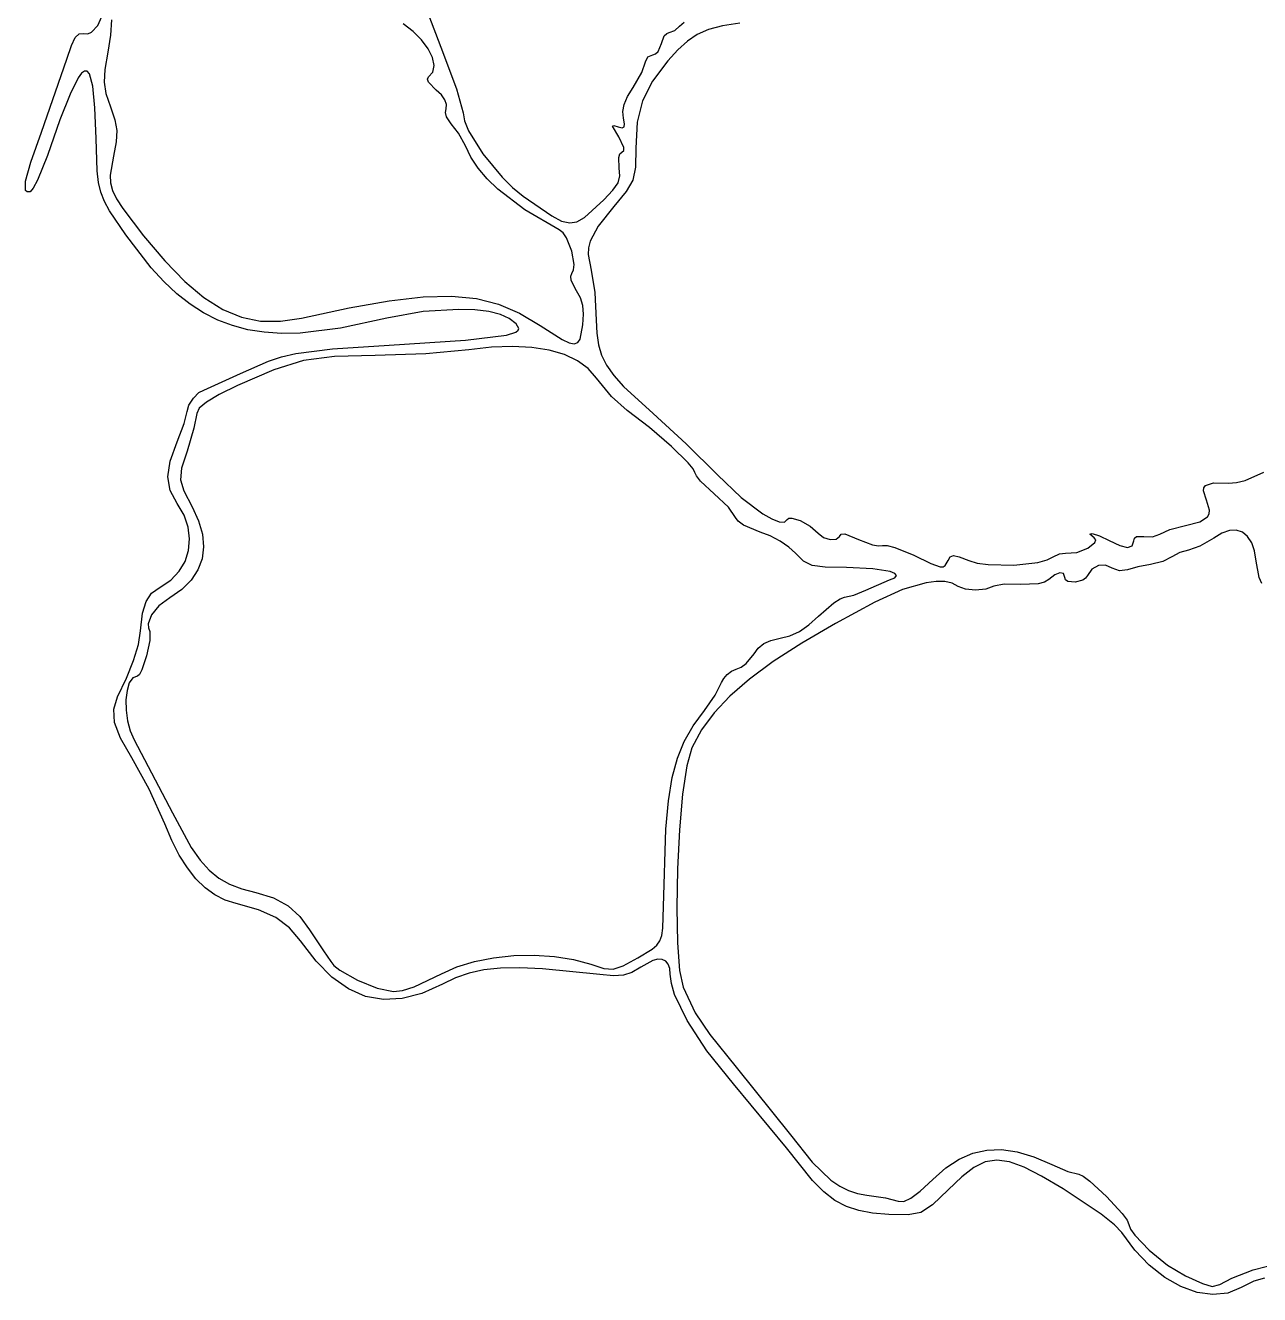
# Model space of a CAD drawing. Extents: x 56 to 1033, y 17 to 979.
# Drawn here: x 99.8 to 247.3, y 153.7 to 305.3 of the extents above; entities that cross this region are included whole.
import ezdxf

# ---------------------------------------------------------------- set-up
doc = ezdxf.new("R2010")
doc.units = 0

msp = doc.modelspace()

# ---------------------------------------------------------------- linework, layer by layer
at = {"layer": 'Layer 1'}
for p, q in [((108.515817, 305.260404), (108.978027, 306.345821)), ((148.007451, 306.557179), (149.48438, 302.67554)), ((107.73751, 304.48031), (108.515817, 305.260404)), ((110.151603, 305.937989), (110.034181, 304.126687)), ((146.16578, 304.57819), (144.973378, 305.47458)), ((177.445957, 304.668054), (178.00324, 305.20956)), ((178.00324, 305.20956), (178.562142, 305.679931)), ((181.474002, 304.806215), (180.117582, 304.216752)), ((183.128586, 305.23491), (181.474002, 304.806215)), ((185.203458, 305.544133), (183.128586, 305.23491)), ((105.341672, 302.878958), (105.815977, 303.85031)), ((105.815977, 303.85031), (106.292762, 304.290925)), ((106.292762, 304.290925), (106.84382, 304.30739)), ((106.84382, 304.30739), (107.292543, 304.299087)), ((107.292543, 304.299087), (107.73751, 304.48031)), ((110.034181, 304.126687), (109.70176, 302.10521)), ((147.173731, 303.568226), (146.16578, 304.57819)), ((147.956269, 302.510806), (147.173731, 303.568226)), ((175.82545, 303.11739), (176.181026, 304.053477)), ((176.181026, 304.053477), (176.462432, 304.338243)), ((176.462432, 304.338243), (176.77154, 304.44283)), ((176.77154, 304.44283), (177.445957, 304.668054)), ((178.937201, 303.425224), (177.810735, 302.390336)), ((180.117582, 304.216752), (178.937201, 303.425224)), ((104.79805, 301.27028), (105.341672, 302.878958)), ((109.70176, 302.10521), (109.33875, 300.025573)), ((148.472428, 301.472049), (147.956269, 302.510806)), ((149.48438, 302.67554), (151.365056, 297.701456)), ((174.199446, 301.540086), (174.79456, 301.79196)), ((174.79456, 301.79196), (175.1366, 301.896546)), ((175.1366, 301.896546), (175.444979, 302.181308)), ((175.444979, 302.181308), (175.82545, 303.11739)), ((177.810735, 302.390336), (176.61606, 301.07079)), ((101.75616, 292.54015), (104.79805, 301.27028)), ((148.681246, 300.518072), (148.472428, 301.472049)), ((148.541758, 299.714993), (148.681246, 300.518072)), ((173.510039, 299.677758), (173.95192, 300.93449)), ((173.95192, 300.93449), (174.199446, 301.540086)), ((176.61606, 301.07079), (174.762119, 298.632533)), ((106.1596, 299.036571), (105.181988, 297.09471)), ((106.56614, 299.578642), (106.1596, 299.036571)), ((106.921795, 299.836189), (106.56614, 299.578642)), ((107.229535, 299.810247), (106.921795, 299.836189)), ((107.492331, 299.501855), (107.229535, 299.810247)), ((107.894967, 298.04186), (107.492331, 299.501855)), ((109.33875, 300.025573), (109.256938, 298.516646)), ((147.880308, 298.889174), (148.013, 299.12893)), ((148.000945, 298.523701), (147.880308, 298.889174)), ((148.013, 299.12893), (148.541758, 299.714993)), ((172.44766, 297.86037), (173.510039, 299.677758)), ((108.15346, 295.464498), (107.894967, 298.04186)), ((109.256938, 298.516646), (109.475916, 297.170734)), ((109.475916, 297.170734), (110.01528, 295.58014)), ((148.91751, 297.56226), (148.000945, 298.523701)), ((149.547288, 296.982815), (148.91751, 297.56226)), ((151.365056, 297.701456), (152.15044, 294.84193)), ((171.795365, 296.784287), (172.44766, 297.86037)), ((174.762119, 298.632533), (173.580749, 296.290085)), ((105.181988, 297.09471), (103.965201, 294.002314)), ((149.958469, 296.411486), (149.547288, 296.982815)), ((150.145322, 295.858992), (149.958469, 296.411486)), ((150.10212, 295.33605), (150.145322, 295.858992)), ((171.228993, 294.991216), (171.391725, 295.836074)), ((171.391725, 295.836074), (171.795365, 296.784287)), ((173.580749, 296.290085), (172.956552, 293.730114)), ((108.29157, 291.77806), (108.15346, 295.464498)), ((110.01528, 295.58014), (110.543699, 294.025177)), ((150.046247, 294.870849), (150.10212, 295.33605)), ((150.140455, 294.376949), (150.046247, 294.870849)), ((150.70433, 293.52764), (150.140455, 294.376949)), ((152.15044, 294.84193), (152.324308, 293.873626)), ((171.29942, 294.2252), (171.228993, 294.991216)), ((171.43633, 293.531629), (171.29942, 294.2252)), ((103.965201, 294.002314), (102.48548, 289.75109)), ((110.543699, 294.025177), (110.765995, 292.742952)), ((110.765995, 292.742952), (110.702211, 291.40164)), ((151.589736, 292.436472), (150.70433, 293.52764)), ((152.324308, 293.873626), (152.805637, 292.687751)), ((152.805637, 292.687751), (154.489539, 289.941655)), ((170.00444, 293.249269), (170.164725, 293.344554)), ((170.72797, 291.96501), (170.00444, 293.249269)), ((170.164725, 293.344554), (170.66757, 293.18577)), ((170.66757, 293.18577), (171.146777, 293.05529)), ((171.146777, 293.05529), (171.39424, 293.156118)), ((171.39424, 293.156118), (171.43633, 293.531629)), ((172.956552, 293.730114), (172.77413, 290.63929)), ((100.484848, 288.960537), (101.75616, 292.54015)), ((108.433983, 287.908418), (108.29157, 291.77806)), ((110.702211, 291.40164), (110.37239, 289.66941)), ((152.41119, 290.89802), (151.589736, 292.436472)), ((171.342559, 290.716441), (170.72797, 291.96501)), ((102.48548, 289.75109), (101.314452, 286.795494)), ((110.37239, 289.66941), (109.987702, 287.392917)), ((153.076863, 289.559408), (152.41119, 290.89802)), ((154.489539, 289.941655), (156.799861, 287.160377)), ((170.739205, 289.522476), (170.877958, 289.935141)), ((170.877958, 289.935141), (171.11987, 290.1463)), ((171.11987, 290.1463), (171.336523, 290.343532)), ((171.336523, 290.343532), (171.342559, 290.716441)), ((172.77413, 290.63929), (172.720999, 288.355154)), ((99.860135, 286.696376), (100.484848, 288.960537)), ((153.943475, 288.253733), (153.076863, 289.559408)), ((155.015623, 286.976883), (153.943475, 288.253733)), ((170.79837, 288.25282), (170.739205, 289.522476)), ((170.879678, 287.322249), (170.79837, 288.25282)), ((172.720999, 288.355154), (172.414785, 286.820708)), ((99.849975, 285.57686), (99.860135, 286.696376)), ((101.314452, 286.795494), (100.799676, 285.84355)), ((108.595606, 286.532122), (108.433983, 287.908418)), ((109.987702, 287.392917), (110.025052, 286.472005)), ((156.297908, 285.724746), (155.015623, 286.976883)), ((156.799861, 287.160377), (158.064216, 285.930523)), ((170.653029, 286.492128), (170.879678, 287.322249)), ((172.414785, 286.820708), (171.635253, 285.445654)), ((100.065337, 285.392966), (99.849975, 285.57686)), ((100.42232, 285.43118), (100.065337, 285.392966)), ((100.799676, 285.84355), (100.42232, 285.43118)), ((108.868594, 285.362418), (108.595606, 286.532122)), ((109.291262, 284.274987), (108.868594, 285.362418)), ((110.025052, 286.472005), (110.264448, 285.567101)), ((110.264448, 285.567101), (110.742577, 284.581545)), ((159.511282, 283.278171), (156.297908, 285.724746)), ((158.064216, 285.930523), (159.33432, 284.90065)), ((168.943, 284.4511), (170.035208, 285.591922)), ((170.035208, 285.591922), (170.653029, 286.492128)), ((171.635253, 285.445654), (170.16217, 283.6397)), ((109.901927, 283.145513), (109.291262, 284.274987)), ((110.742577, 284.581545), (111.496127, 283.418675)), ((159.33432, 284.90065), (162.751197, 282.52773)), ((166.63071, 282.346193), (168.94295, 284.45106)), ((170.16217, 283.6397), (168.289705, 281.29447)), ((168.94295, 284.45106), (168.943, 284.4511)), ((111.84051, 280.26316), (109.901927, 283.145513)), ((111.496127, 283.418675), (113.97624, 280.17435)), ((163.62039, 280.88112), (159.511282, 283.278171)), ((162.751197, 282.52773), (163.916955, 281.919919)), ((165.741111, 281.834557), (166.63071, 282.346193)), ((164.078731, 280.50293), (163.62039, 280.88112)), ((163.916955, 281.919919), (164.87506, 281.690664)), ((164.499617, 279.905759), (164.078731, 280.50293)), ((164.87506, 281.690664), (165.741111, 281.834557)), ((168.289705, 281.29447), (167.313272, 279.530698)), ((114.882559, 276.331637), (111.84051, 280.26316)), ((113.97624, 280.17435), (116.502139, 277.158812)), ((165.148909, 278.334695), (164.499617, 279.905759)), ((167.313272, 279.530698), (167.113203, 278.733428)), ((165.408033, 276.728374), (165.148909, 278.334695)), ((167.113203, 278.733428), (167.079704, 277.921407)), ((167.079704, 277.921407), (167.43583, 276.03962)), ((116.405628, 274.682459), (114.882559, 276.331637)), ((116.502139, 277.158812), (118.888195, 274.701195)), ((165.11676, 275.64724), (165.341211, 276.087131)), ((165.341211, 276.087131), (165.408033, 276.728374)), ((167.43583, 276.03962), (167.874026, 273.374503)), ((117.948471, 273.238462), (116.405628, 274.682459)), ((118.888195, 274.701195), (121.180344, 272.777527)), ((164.997062, 275.323732), (165.11676, 275.64724)), ((165.06063, 274.83347), (164.997062, 275.323732)), ((165.67461, 273.58545), (165.06063, 274.83347)), ((119.524894, 271.995241), (117.948471, 273.238462)), ((147.358536, 272.864364), (150.776603, 272.956456)), ((150.776603, 272.956456), (153.734212, 272.664232)), ((166.151936, 272.737011), (165.67461, 273.58545)), ((167.874026, 273.374503), (168.05819, 270.09731)), ((121.148706, 270.94839), (119.524894, 271.995241)), ((121.180344, 272.777527), (123.424523, 271.363832)), ((132.84024, 270.32933), (138.540489, 271.546087)), ((138.540489, 271.546087), (143.329876, 272.39267)), ((143.329876, 272.39267), (147.358536, 272.864364)), ((153.734212, 272.664232), (156.381498, 271.982977)), ((156.381498, 271.982977), (158.868596, 270.907978)), ((166.433035, 271.823841), (166.151936, 272.737011)), ((166.530369, 270.780053), (166.433035, 271.823841)), ((122.833712, 270.093504), (121.148706, 270.94839)), ((124.593722, 269.426176), (122.833712, 270.093504)), ((123.424523, 271.363832), (125.666665, 270.436139)), ((125.666665, 270.436139), (127.952708, 269.970473)), ((127.952708, 269.970473), (130.328588, 269.942862)), ((130.328588, 269.942862), (132.84024, 270.32933)), ((143.03081, 270.31098), (137.502066, 269.114221)), ((147.366504, 271.10756), (143.03081, 270.31098)), ((151.616006, 271.370518), (147.366504, 271.10756)), ((153.535168, 271.302045), (151.616006, 271.370518)), ((155.224861, 271.100356), (153.535168, 271.302045)), ((156.615777, 270.765513), (155.224861, 271.100356)), ((157.63861, 270.29758), (156.615777, 270.765513)), ((158.496542, 269.641069), (157.63861, 270.29758)), ((158.868596, 270.907978), (161.34564, 269.43452)), ((166.4564, 269.53976), (166.530369, 270.780053)), ((168.05819, 270.09731), (168.111663, 268.519048)), ((126.442543, 268.942001), (124.593722, 269.426176)), ((128.393982, 268.636574), (126.442543, 268.942001)), ((130.461846, 268.505488), (128.393982, 268.636574)), ((132.659943, 268.544337), (130.461846, 268.505488)), ((137.502066, 269.114221), (132.659943, 268.544337)), ((157.329685, 268.288083), (158.441853, 268.658687)), ((158.441853, 268.658687), (158.708024, 268.869942)), ((158.797547, 269.102227), (158.496542, 269.641069)), ((158.708024, 268.869942), (158.797547, 269.102227)), ((161.34564, 269.43452), (163.959967, 267.786825)), ((166.133, 267.831427), (166.45609, 269.53941)), ((166.45609, 269.53941), (166.4564, 269.53976)), ((168.111663, 268.519048), (168.299791, 267.144533)), ((136.534986, 266.646248), (143.32081, 267.08767)), ((143.32081, 267.08767), (152.436835, 267.676209)), ((152.436835, 267.676209), (157.329685, 268.288083)), ((155.542363, 266.852989), (152.83537, 266.53683)), ((158.051943, 266.951275), (155.542363, 266.852989)), ((160.348612, 266.835118), (158.051943, 266.951275)), ((162.416873, 266.507951), (160.348612, 266.835118)), ((163.959967, 267.786825), (164.813517, 267.379006)), ((164.813517, 267.379006), (165.428356, 267.249846)), ((165.428356, 267.249846), (165.852259, 267.400327)), ((165.852259, 267.400327), (166.133, 267.831427)), ((168.299791, 267.144533), (168.668637, 265.89782)), ((128.894596, 265.192512), (130.453711, 265.701596)), ((130.453711, 265.701596), (132.142701, 266.09377)), ((132.142701, 266.09377), (136.534986, 266.646248)), ((136.762442, 265.740704), (133.0568, 265.247165)), ((141.62127, 265.85462), (136.762442, 265.740704)), ((147.681665, 266.053416), (141.62127, 265.85462)), ((152.83537, 266.53683), (147.681665, 266.053416)), ((164.241226, 265.973205), (162.416873, 266.507951)), ((165.806176, 265.234312), (164.241226, 265.973205)), ((168.668637, 265.89782), (169.264267, 264.702965)), ((129.529567, 264.162063), (125.20597, 262.27346)), ((125.54131, 263.70475), (128.894596, 265.192512)), ((133.0568, 265.247165), (129.529567, 264.162063)), ((167.096223, 264.294703), (165.806176, 265.234312)), ((168.09587, 263.15781), (167.096223, 264.294703)), ((169.264267, 264.702965), (170.132745, 263.484022)), ((121.17262, 261.73493), (125.54131, 263.70475)), ((169.883705, 260.982928), (168.09587, 263.15781)), ((170.132745, 263.484022), (171.320133, 262.165045)), ((119.388657, 259.931237), (119.92263, 260.77164)), ((119.92263, 260.77164), (120.580563, 261.453695)), ((120.580563, 261.453695), (121.17262, 261.73493)), ((123.017326, 261.188933), (121.502825, 260.292686)), ((125.20597, 262.27346), (123.017326, 261.188933)), ((171.74471, 259.29661), (169.883705, 260.982928)), ((171.320133, 262.165045), (174.8359, 258.92321)), ((119.16848, 259.17496), (119.388657, 259.931237)), ((120.621294, 259.556679), (120.33156, 258.95287)), ((121.502825, 260.292686), (120.621294, 259.556679)), ((174.429107, 257.248875), (171.74471, 259.29661)), ((117.99034, 255.54959), (118.822406, 257.748304)), ((118.822406, 257.748304), (119.16848, 259.17496)), ((120.33156, 258.95287), (119.981254, 257.198081)), ((174.8359, 258.92321), (178.793567, 255.298351)), ((119.981254, 257.198081), (119.16069, 254.44934)), ((177.050862, 254.986725), (174.429107, 257.248875)), ((117.152981, 253.227884), (117.99034, 255.54959)), ((179.042307, 253.029255), (177.050862, 254.986725)), ((178.793567, 255.298351), (182.51827, 251.6153)), ((116.874495, 251.348144), (117.152981, 253.227884)), ((119.16069, 254.44934), (118.519646, 252.400886)), ((118.519646, 252.400886), (118.368836, 251.023961)), ((179.624265, 252.326992), (179.042307, 253.029255)), ((179.83577, 251.89556), (179.624265, 252.326992)), ((180.020304, 251.474459), (179.83577, 251.89556)), ((245.577458, 250.934158), (247.787221, 251.922544)), ((117.154932, 249.726552), (116.874495, 251.348144)), ((118.368836, 251.023961), (118.764846, 249.693868)), ((180.517239, 250.851713), (180.020304, 251.474459)), ((182.1452, 249.33706), (180.517239, 250.851713)), ((182.51827, 251.6153), (185.372113, 248.913794)), ((240.647384, 250.069451), (240.854424, 250.348044)), ((240.854424, 250.348044), (241.808742, 250.634923)), ((241.808742, 250.634923), (243.56662, 250.62683)), ((243.56662, 250.62683), (244.523658, 250.681829)), ((244.523658, 250.681829), (245.577458, 250.934158)), ((117.99434, 248.17929), (117.154932, 249.726552)), ((118.764846, 249.693868), (119.76426, 247.78591)), ((183.846687, 247.743876), (182.1452, 249.33706)), ((185.372113, 248.913794), (187.958997, 246.963468)), ((240.603776, 249.68767), (240.647384, 250.069451)), ((240.95691, 248.57528), (240.603776, 249.68767)), ((118.800615, 246.791174), (117.99434, 248.17929)), ((119.76426, 247.78591), (120.539475, 246.115078)), ((184.7048, 246.51118), (183.846687, 247.743876)), ((241.31664, 247.397294), (240.95691, 248.57528)), ((241.276528, 246.946307), (241.31664, 247.397294)), ((119.288843, 245.369512), (118.800615, 246.791174)), ((120.539475, 246.115078), (120.994426, 244.518407)), ((185.01162, 246.064233), (184.7048, 246.51118)), ((185.658414, 245.589687), (185.01162, 246.064233)), ((187.958997, 246.963468), (189.038011, 246.343371)), ((189.038011, 246.343371), (189.913103, 245.999117)), ((189.913103, 245.999117), (190.538545, 245.960057)), ((190.538545, 245.960057), (190.86861, 246.25554)), ((190.86861, 246.25554), (191.052998, 246.424585)), ((191.052998, 246.424585), (191.402497, 246.449183)), ((191.402497, 246.449183), (192.425639, 246.140618)), ((192.425639, 246.140618), (193.595651, 245.481003)), ((238.45674, 245.56669), (240.150444, 245.993946)), ((240.150444, 245.993946), (241.075781, 246.570499)), ((241.075781, 246.570499), (241.276528, 246.946307)), ((119.466496, 243.950956), (119.288843, 245.369512)), ((120.994426, 244.518407), (121.130933, 243.003332)), ((187.65104, 244.7496), (185.658414, 245.589687)), ((188.825452, 244.308076), (187.65104, 244.7496)), ((190.004102, 243.69383), (188.825452, 244.308076)), ((193.595651, 245.481003), (194.57015, 244.6215)), ((194.57015, 244.6215), (195.212337, 244.136556)), ((195.212337, 244.136556), (195.996247, 243.88944)), ((196.699432, 243.913509), (197.09944, 244.24212)), ((197.09944, 244.24212), (197.325095, 244.508058)), ((197.325095, 244.508058), (197.755914, 244.541116)), ((197.755914, 244.541116), (199.37319, 243.88666)), ((227.002696, 244.538863), (227.304755, 244.603628)), ((227.5388, 244.08685), (227.002696, 244.538863)), ((227.304755, 244.603628), (228.170634, 244.330168)), ((228.170634, 244.330168), (229.32599, 243.76751)), ((232.347866, 244.048925), (232.573751, 244.249361)), ((232.573751, 244.249361), (233.45271, 244.23157)), ((233.45271, 244.23157), (234.502379, 244.19126)), ((234.502379, 244.19126), (235.36721, 244.52853)), ((235.36721, 244.52853), (236.57722, 245.083419)), ((236.57722, 245.083419), (238.45674, 245.56669)), ((242.784763, 244.647357), (241.81747, 244.05869)), ((243.689558, 244.951008), (242.784763, 244.647357)), ((244.515376, 244.978645), (243.689558, 244.951008)), ((245.245736, 244.73927), (244.515376, 244.978645)), ((245.86416, 244.241883), (245.245736, 244.73927)), ((246.354166, 243.495487), (245.86416, 244.241883)), ((119.341046, 242.572163), (119.466496, 243.950956)), ((121.130933, 243.003332), (120.950819, 241.577291)), ((191.061061, 242.981567), (190.004102, 243.69383)), ((191.8704, 242.24599), (191.061061, 242.981567)), ((195.996247, 243.88944), (196.699432, 243.913509)), ((199.37319, 243.88666), (201.054842, 243.23386)), ((201.054842, 243.23386), (201.762319, 243.109156)), ((201.762319, 243.109156), (202.25483, 243.15109)), ((202.25483, 243.15109), (202.816244, 243.16026)), ((202.816244, 243.16026), (203.71135, 242.946436)), ((203.71135, 242.946436), (206.00979, 242.00073)), ((225.451988, 242.331472), (226.772304, 242.840099)), ((226.772304, 242.840099), (227.623125, 243.509441)), ((227.726959, 243.825428), (227.5388, 244.08685)), ((227.623125, 243.509441), (227.726959, 243.825428)), ((229.32599, 243.76751), (230.58382, 243.155927)), ((230.58382, 243.155927), (231.507681, 242.942589)), ((231.507681, 242.942589), (232.07705, 243.127836)), ((232.07705, 243.127836), (232.2714, 243.71201)), ((232.2714, 243.71201), (232.347866, 244.048925)), ((238.81918, 242.60585), (237.762109, 242.341454)), ((240.17329, 243.067468), (238.81918, 242.60585)), ((241.81747, 244.05869), (240.17329, 243.067468)), ((246.699276, 242.509082), (246.354166, 243.495487)), ((118.210727, 240.08048), (118.919966, 241.269786)), ((118.919966, 241.269786), (119.341046, 242.572163)), ((120.950819, 241.577291), (120.455905, 240.247722)), ((192.826382, 241.295513), (191.8704, 242.24599)), ((193.847236, 240.779729), (192.826382, 241.295513)), ((206.00979, 242.00073), (208.012094, 241.018715)), ((209.743565, 240.760346), (210.0919, 241.39162)), ((210.0919, 241.39162), (210.092, 241.39185)), ((210.092, 241.39185), (210.336728, 241.817066)), ((210.336728, 241.817066), (210.731597, 241.955666)), ((210.731597, 241.955666), (211.42155, 241.806209)), ((211.42155, 241.806209), (212.55153, 241.36725)), ((212.55153, 241.36725), (213.575066, 241.071193)), ((213.575066, 241.071193), (214.8842, 240.885531)), ((217.924874, 240.826003), (220.804776, 241.149878)), ((220.804776, 241.149878), (221.912945, 241.443471)), ((221.912945, 241.443471), (222.65513, 241.81837)), ((222.65513, 241.81837), (223.37345, 242.167233)), ((223.37345, 242.167233), (224.12783, 242.23621)), ((224.12783, 242.23621), (225.451988, 242.331472)), ((235.735927, 241.267159), (234.27937, 240.90546)), ((236.83211, 241.82454), (235.735927, 241.267159)), ((237.762109, 242.341454), (236.83211, 241.82454)), ((246.88301, 241.29167), (246.699276, 242.509082)), ((247.259619, 239.36146), (246.88301, 241.29167)), ((117.220801, 239.0409), (118.210727, 240.08048)), ((120.455905, 240.247722), (119.648012, 239.02206)), ((195.402572, 240.565323), (193.847236, 240.779729)), ((197.962, 240.51898), (195.402572, 240.565323)), ((201.075374, 240.38405), (197.962, 240.51898)), ((203.148014, 240.04433), (201.075374, 240.38405)), ((203.710021, 239.821609), (203.148014, 240.04433)), ((203.911001, 239.576413), (203.710021, 239.821609)), ((203.717339, 239.318315), (203.911001, 239.576413)), ((208.012094, 241.018715), (209.153491, 240.620649)), ((209.153491, 240.620649), (209.498095, 240.626163)), ((209.498095, 240.626163), (209.743565, 240.760346)), ((214.8842, 240.885531), (217.924874, 240.826003)), ((222.816095, 239.679972), (222.11563, 239.12426)), ((223.427572, 239.909916), (222.816095, 239.679972)), ((223.860291, 239.80348), (223.427572, 239.909916)), ((224.02448, 239.35005), (223.860291, 239.80348)), ((226.73938, 239.59905), (226.518676, 239.279826)), ((227.261274, 240.34928), (226.73938, 239.59905)), ((228.032955, 240.776418), (227.261274, 240.34928)), ((228.894981, 240.833231), (228.032955, 240.776418)), ((229.68791, 240.47249), (228.894981, 240.833231)), ((230.55861, 240.12973), (229.68791, 240.47249)), ((231.52777, 240.24522), (230.55861, 240.12973)), ((232.764385, 240.619834), (231.52777, 240.24522)), ((234.27937, 240.90546), (232.764385, 240.619834)), ((114.933952, 237.467311), (115.95766, 238.1877)), ((115.95766, 238.1877), (117.220801, 239.0409)), ((119.648012, 239.02206), (118.528964, 237.907744)), ((200.26606, 237.84705), (203.09542, 239.05689)), ((203.09542, 239.05689), (203.717339, 239.318315)), ((207.447271, 238.720859), (204.631114, 237.896119)), ((208.65004, 238.873378), (207.447271, 238.720859)), ((209.700458, 238.849754), (208.65004, 238.873378)), ((210.586921, 238.647802), (209.700458, 238.849754)), ((211.29782, 238.26534), (210.586921, 238.647802)), ((212.155447, 237.939115), (211.29782, 238.26534)), ((215.55701, 238.31264), (214.6022, 237.966284)), ((216.77163, 238.551295), (215.55701, 238.31264)), ((218.76052, 238.52481), (216.77163, 238.551295)), ((220.853252, 238.57663), (218.76052, 238.52481)), ((221.600023, 238.790572), (220.853252, 238.57663)), ((222.11563, 239.12426), (221.600023, 238.790572)), ((224.126272, 239.060399), (224.02448, 239.35005)), ((224.397721, 238.871735), (224.126272, 239.060399)), ((225.24603, 238.778693), (224.397721, 238.871735)), ((226.162289, 239.033579), (225.24603, 238.778693)), ((226.518676, 239.279826), (226.162289, 239.033579)), ((247.568963, 238.612623), (247.259619, 239.36146)), ((114.261475, 236.490964), (114.933952, 237.467311)), ((117.10058, 236.91221), (115.795642, 235.94099)), ((118.528964, 237.907744), (117.10058, 236.91221)), ((196.432752, 236.326351), (197.196324, 236.814314)), ((197.196324, 236.814314), (197.71625, 236.99353)), ((197.71625, 236.99353), (198.829114, 237.244246)), ((198.829114, 237.244246), (200.26606, 237.84705)), ((204.631114, 237.896119), (201.34484, 236.393)), ((213.362626, 237.840603), (212.155447, 237.939115)), ((214.6022, 237.966284), (213.362626, 237.840603)), ((113.61847, 232.98864), (113.852293, 235.063219)), ((113.852293, 235.063219), (114.261475, 236.490964)), ((115.795642, 235.94099), (114.917702, 234.870773)), ((194.58557, 234.72231), (196.432752, 236.326351)), ((201.34484, 236.393), (196.624099, 233.83644)), ((114.917702, 234.870773), (114.537391, 233.820583)), ((114.537391, 233.820583), (114.555919, 233.340196)), ((192.32149, 232.907229), (193.440435, 233.681132)), ((196.624099, 233.83644), (192.592585, 231.486055)), ((193.440435, 233.681132), (194.58557, 234.72231)), ((113.352697, 231.346059), (113.61847, 232.98864)), ((114.555919, 233.340196), (114.72534, 232.90945)), ((114.72534, 232.90945), (114.731554, 231.813113)), ((188.919377, 231.828458), (190.0239, 232.08124)), ((190.0239, 232.08124), (191.194167, 232.380599)), ((191.194167, 232.380599), (192.32149, 232.907229)), ((112.785556, 229.419716), (113.352697, 231.346059)), ((114.731554, 231.813113), (114.329494, 230.00614)), ((186.90893, 230.21295), (187.404969, 230.920142)), ((187.404969, 230.920142), (188.060759, 231.450035)), ((188.060759, 231.450035), (188.919377, 231.828458)), ((192.592585, 231.486055), (189.189227, 229.293301)), ((111.948012, 227.298833), (112.785556, 229.419716)), ((114.329494, 230.00614), (113.751001, 228.315507)), ((185.34841, 228.626551), (185.947904, 229.055697)), ((185.947904, 229.055697), (186.90893, 230.21295)), ((189.189227, 229.293301), (186.352953, 227.209635)), ((113.22792, 227.56819), (112.679372, 227.347168)), ((113.468044, 227.772248), (113.22792, 227.56819)), ((113.751001, 228.315507), (113.468044, 227.772248)), ((183.281675, 227.29705), (183.697305, 227.769604)), ((183.697305, 227.769604), (184.210285, 228.147169)), ((184.210285, 228.147169), (184.76346, 228.37738)), ((184.76346, 228.37738), (185.34841, 228.626551)), ((110.87103, 225.07263), (111.948012, 227.298833)), ((112.26596, 226.742558), (111.991923, 225.842046)), ((112.679372, 227.347168), (112.26596, 226.742558)), ((182.258395, 225.28499), (183.02055, 226.78187)), ((183.02055, 226.78187), (183.281675, 227.29705)), ((186.352953, 227.209635), (184.022689, 225.186515)), ((110.400062, 223.63305), (110.87103, 225.07263)), ((111.991923, 225.842046), (111.861499, 224.73332)), ((111.861499, 224.73332), (111.878925, 223.504065)), ((180.98681, 223.45319), (182.258395, 225.28499)), ((184.022689, 225.186515), (182.137363, 223.175398)), ((110.500767, 222.039893), (110.400062, 223.63305)), ((111.878925, 223.504065), (112.04844, 222.241968)), ((179.642663, 221.612777), (180.98681, 223.45319)), ((182.137363, 223.175398), (180.635905, 221.12774)), ((111.207889, 220.143049), (110.500767, 222.039893)), ((112.04844, 222.241968), (112.374283, 221.034714)), ((178.571338, 219.76764), (179.642663, 221.612777)), ((112.55617, 217.79241), (111.207889, 220.143049)), ((112.374283, 221.034714), (112.86069, 219.96999)), ((112.86069, 219.96999), (117.42218, 211.21612)), ((180.635905, 221.12774), (179.45724, 218.995)), ((177.740756, 217.76474), (178.571338, 219.76764)), ((179.45724, 218.995), (178.862163, 216.859787)), ((114.629559, 214.041284), (112.55617, 217.79241)), ((177.118839, 215.45104), (177.740756, 217.76474)), ((178.862163, 216.859787), (178.37003, 213.451105)), ((176.673506, 212.673502), (177.118839, 215.45104)), ((116.49048, 209.90738), (114.629559, 214.041284)), ((176.37268, 209.27909), (176.673506, 212.673502)), ((178.37003, 213.451105), (177.996201, 209.200217)), ((117.42218, 211.21612), (119.674788, 207.0754)), ((117.333171, 207.927953), (116.49048, 209.90738)), ((176.07623, 200.02749), (176.37268, 209.27909)), ((118.236625, 206.178826), (117.333171, 207.927953)), ((177.996201, 209.200217), (177.756034, 204.538388)), ((119.674788, 207.0754), (120.731408, 205.568948)), ((119.202635, 204.658005), (118.236625, 206.178826)), ((120.731408, 205.568948), (121.80992, 204.373163)), ((120.232994, 203.363499), (119.202635, 204.658005)), ((121.329492, 202.293313), (120.232994, 203.363499)), ((121.80992, 204.373163), (122.961587, 203.439089)), ((122.961587, 203.439089), (124.237672, 202.717772)), ((177.756034, 204.538388), (177.664887, 199.896878)), ((122.493923, 201.445455), (121.329492, 202.293313)), ((124.237672, 202.717772), (125.689435, 202.160257)), ((125.689435, 202.160257), (127.36814, 201.71759)), ((127.36814, 201.71759), (129.481838, 201.068273)), ((123.728078, 200.817932), (122.493923, 201.445455)), ((125.03375, 200.40875), (123.728078, 200.817932)), ((127.702815, 199.664733), (125.03375, 200.40875)), ((129.481838, 201.068273), (131.229007, 200.126588)), ((131.229007, 200.126588), (132.651956, 198.863111)), ((129.777316, 198.727591), (127.702815, 199.664733)), ((131.40074, 197.513882), (129.777316, 198.727591)), ((132.651956, 198.863111), (133.79299, 197.24842)), ((175.993447, 197.444148), (176.07623, 200.02749)), ((177.664887, 199.896878), (177.73812, 195.706952)), ((132.71657, 195.94016), (131.40074, 197.513882)), ((133.79299, 197.24842), (135.46228, 194.75537)), ((175.871007, 196.595137), (175.993447, 197.444148)), ((134.569378, 193.506509), (132.71657, 195.94016)), ((175.284481, 195.423885), (175.646655, 195.945619)), ((175.646655, 195.945619), (175.871007, 196.595137)), ((177.73812, 195.706952), (177.991092, 192.399871)), ((135.46228, 194.75537), (136.34592, 193.45573)), ((155.790488, 193.927605), (158.202516, 194.185694)), ((158.202516, 194.185694), (160.650857, 194.240814)), ((160.650857, 194.240814), (163.0557, 194.087823)), ((163.0557, 194.087823), (165.337237, 193.721579)), ((173.01193, 193.9083), (174.748575, 194.958227)), ((174.748575, 194.958227), (175.284481, 195.423885)), ((136.476512, 191.590958), (134.569378, 193.506509)), ((136.34592, 193.45573), (136.702063, 192.984893)), ((136.702063, 192.984893), (137.410211, 192.430949)), ((149.57036, 191.98694), (151.394601, 192.823086)), ((151.394601, 192.823086), (153.49458, 193.471688)), ((153.49458, 193.471688), (155.790488, 193.927605)), ((156.62602, 192.684545), (154.630707, 192.472564)), ((158.928889, 192.729402), (156.62602, 192.684545)), ((161.619207, 192.611907), (158.928889, 192.729402)), ((168.48177, 191.90895), (161.619207, 192.611907)), ((165.337237, 193.721579), (167.41566, 193.13694)), ((167.41566, 193.13694), (168.952124, 192.638057)), ((168.952124, 192.638057), (170.063004, 192.554287)), ((170.063004, 192.554287), (171.249279, 192.954684)), ((171.249279, 192.954684), (173.01193, 193.9083)), ((173.36259, 192.81202), (172.319668, 192.165519)), ((174.819899, 193.611104), (173.36259, 192.81202)), ((175.423767, 193.753464), (174.819899, 193.611104)), ((175.934525, 193.726746), (175.423767, 193.753464)), ((176.344732, 193.532732), (175.934525, 193.726746)), ((176.646949, 193.173203), (176.344732, 193.532732)), ((176.833735, 192.649941), (176.646949, 193.173203)), ((176.89765, 191.96473), (176.833735, 192.649941)), ((138.449241, 190.190087), (136.476512, 191.590958)), ((137.410211, 192.430949), (139.508405, 191.253169)), ((139.508405, 191.253169), (141.892274, 190.281254)), ((146.283791, 190.453606), (149.57042, 191.98691)), ((149.57042, 191.98691), (149.57036, 191.98694)), ((151.243176, 191.528139), (149.69117, 190.78615)), ((152.863057, 192.088686), (151.243176, 191.528139)), ((154.630707, 192.472564), (152.863057, 192.088686)), ((170.124576, 191.759384), (168.48177, 191.90895)), ((171.322102, 191.829774), (170.124576, 191.759384)), ((172.319668, 192.165519), (171.322102, 191.829774)), ((177.028794, 190.834571), (176.89765, 191.96473)), ((177.991092, 192.399871), (178.43916, 190.4069)), ((140.498832, 189.300473), (138.449241, 190.190087)), ((141.892274, 190.281254), (143.81359, 189.87407)), ((143.81359, 189.87407), (144.88989, 190.023401)), ((147.221455, 189.664954), (144.873672, 189.041328)), ((144.88989, 190.023401), (146.283791, 190.453606)), ((149.69117, 190.78615), (147.221455, 189.664954)), ((177.414639, 189.520218), (177.028794, 190.834571)), ((178.9049, 186.417955), (177.414639, 189.520218)), ((178.43916, 190.4069), (179.88226, 187.32973)), ((142.636553, 188.918694), (140.498832, 189.300473)), ((144.873672, 189.041328), (142.636553, 188.918694)), ((179.88226, 187.32973), (181.637801, 184.744056)), ((181.277371, 182.816005), (178.9049, 186.417955)), ((181.637801, 184.744056), (184.75544, 180.84982)), ((184.44099, 178.87243), (181.277371, 182.816005)), ((184.75544, 180.84982), (191.24908, 172.78382)), ((190.78501, 171.21439), (184.44099, 178.87243)), ((191.24908, 172.78382), (193.859351, 169.517512)), ((193.892947, 167.303419), (190.78501, 171.21439)), ((209.832139, 168.827027), (211.419628, 169.870563)), ((211.419628, 169.870563), (213.039306, 170.579774)), ((213.039306, 170.579774), (214.7153, 170.957668)), ((214.7153, 170.957668), (216.471739, 171.007249)), ((216.471739, 171.007249), (218.332752, 170.731526)), ((218.332752, 170.731526), (220.322466, 170.133504)), ((220.322466, 170.133504), (222.46501, 169.21619)), ((193.859351, 169.517512), (196.08726, 167.355203)), ((208.25271, 167.44616), (209.832139, 168.827027)), ((213.177413, 168.860945), (211.735742, 167.757197)), ((214.527938, 169.527418), (213.177413, 168.860945)), ((215.899245, 169.757591), (214.527938, 169.527418)), ((217.403258, 169.552439), (215.899245, 169.757591)), ((219.151905, 168.912935), (217.403258, 169.552439)), ((221.25711, 167.840054), (219.151905, 168.912935)), ((222.46501, 169.21619), (224.398364, 168.407536)), ((224.398364, 168.407536), (225.71878, 168.07118)), ((195.249057, 165.948709), (193.892947, 167.303419)), ((196.08726, 167.355203), (197.135195, 166.626879)), ((206.754691, 166.054632), (208.25271, 167.44616)), ((211.735742, 167.757197), (210.091, 166.2152)), ((223.8308, 166.33477), (221.25711, 167.840054)), ((225.71878, 168.07118), (226.218849, 167.848035)), ((226.218849, 167.848035), (227.008218, 167.252384)), ((227.008218, 167.252384), (229.0163, 165.38626)), ((196.571306, 164.930693), (195.249057, 165.948709)), ((197.135195, 166.626879), (198.180379, 166.101154)), ((198.180379, 166.101154), (199.253759, 165.75356)), ((199.253759, 165.75356), (200.38628, 165.55963)), ((200.38628, 165.55963), (202.611999, 165.228883)), ((205.622605, 165.190649), (206.754691, 166.054632)), ((210.091, 166.2152), (208.200869, 164.412027)), ((228.353909, 163.310209), (223.8308, 166.33477)), ((229.0163, 165.38626), (230.865922, 163.358203)), ((197.933231, 164.201502), (196.571306, 164.930693)), ((199.408367, 163.71327), (197.933231, 164.201502)), ((202.611999, 165.228883), (204.13541, 164.84244)), ((204.13541, 164.84244), (204.776246, 164.803491)), ((204.776246, 164.803491), (205.622605, 165.190649)), ((208.200869, 164.412027), (206.831389, 163.503991)), ((201.070248, 163.418128), (199.408367, 163.71327)), ((202.99241, 163.26821), (201.070248, 163.418128)), ((205.317067, 163.214812), (202.99241, 163.26821)), ((206.831389, 163.503991), (205.317067, 163.214812)), ((229.960687, 162.026035), (228.353909, 163.310209)), ((230.865922, 163.358203), (231.457216, 162.560137)), ((231.457216, 162.560137), (231.67998, 162.05361)), ((230.82495, 161.12198), (229.960687, 162.026035)), ((232.373094, 159.007087), (230.82495, 161.12198)), ((231.67998, 162.05361), (231.866865, 161.50334)), ((231.866865, 161.50334), (232.377301, 160.769728)), ((232.377301, 160.769728), (234.099001, 158.996245)), ((234.109085, 157.20515), (232.373094, 159.007087)), ((234.099001, 158.996245), (236.305436, 157.2207)), ((235.972711, 155.744004), (234.109085, 157.20515)), ((236.305436, 157.2207), (238.45696, 155.93063)), ((243.973, 155.64), (246.524034, 156.634495)), ((246.524034, 156.634495), (249.64947, 157.45577)), ((237.90376, 154.651483), (235.972711, 155.744004)), ((239.84202, 153.955419), (237.90376, 154.651483)), ((238.45696, 155.93063), (240.48808, 155.005161)), ((240.48808, 155.005161), (241.621146, 154.672668)), ((241.621146, 154.672668), (242.551137, 154.896536)), ((242.551137, 154.896536), (243.97303, 155.64015)), ((243.97303, 155.64015), (243.973, 155.64)), ((246.618763, 155.30592), (245.09795, 154.52432)), ((247.900774, 155.644758), (246.618763, 155.30592)), ((241.72728, 153.683649), (239.84202, 153.955419)), ((243.499327, 153.864004), (241.72728, 153.683649)), ((245.09795, 154.52432), (243.499327, 153.864004))]:
    msp.add_line(p, q, dxfattribs=at)

doc.saveas('drawing.dxf')
